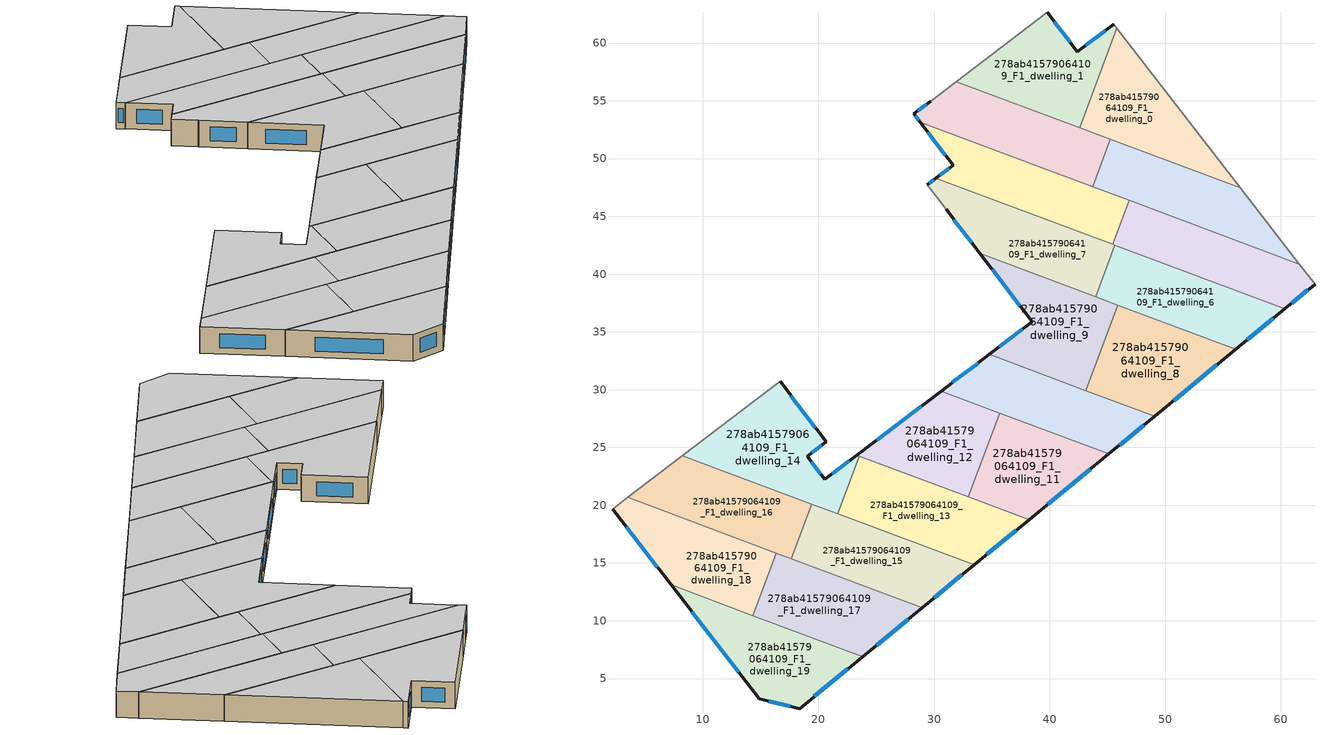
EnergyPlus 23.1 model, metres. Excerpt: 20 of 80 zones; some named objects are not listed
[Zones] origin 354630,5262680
278ab41579064109_F1_dwelling_0
 floor to 278ab41579064109_F0_dwelling_0 (EU_floor_Construction): 45.82,61.27 56.52,47.46 42.6,52.67 z3
 wall to 278ab41579064109_F1_dwelling_1 (EU_wall_Construction): 45.82,61.27 42.6,52.67 z3:6
 wall adiabatic (EU_wall_Construction): 56.52,47.46 45.82,61.27 z3:6
 wall to 278ab41579064109_F1_dwelling_2 (EU_wall_Construction): 45.26,51.67 56.52,47.46 z3:6
 wall to 278ab41579064109_F1_dwelling_3 (EU_wall_Construction): 42.6,52.67 45.26,51.67 z3:6
 ceiling to 278ab41579064109_F2_dwelling_0 (EU_floor_Construction): 56.52,47.46 45.82,61.27 42.6,52.67 z6
278ab41579064109_F1_dwelling_1
 floor to 278ab41579064109_F0_dwelling_1 (EU_floor_Construction): 45.54,61.64 45.82,61.27 42.6,52.67 31.93,56.67 39.79,62.65 42.4,59.25 z3
 wall outside (EU_wall_Construction): 45.54,61.64 42.4,59.25 39.79,62.65 z3:6
 wall adiabatic (EU_wall_Construction): 39.79,62.65 31.93,56.67 / 45.82,61.27 45.54,61.64 z3:6
 wall to 278ab41579064109_F1_dwelling_3 (EU_wall_Construction): 31.93,56.67 42.6,52.67 z3:6
 window (EU_Window_Construction): 41.79,60.05 40.4,61.85 / 44.8,61.08 43.14,59.81 z3.7:5.3
 ceiling to 278ab41579064109_F2_dwelling_1 (EU_floor_Construction): 42.6,52.67 45.82,61.27 45.54,61.64 42.4,59.25 39.79,62.65 31.93,56.67 z6
278ab41579064109_F1_dwelling_10
 floor to 278ab41579064109_F0_dwelling_10 (EU_floor_Construction): 49.09,27.7 45.14,24.44 30.62,29.88 34.79,33.05 z3
 wall outside (EU_wall_Construction): 34.79,33.05 30.62,29.88 / 45.14,24.44 49.09,27.7 z3:6
 wall to 278ab41579064109_F1_dwelling_11 (EU_wall_Construction): 35.68,27.98 45.14,24.44 z3:6
 wall to 278ab41579064109_F1_dwelling_9 (EU_wall_Construction): 43.14,29.92 34.79,33.05 z3:6
 wall to 278ab41579064109_F1_dwelling_12 (EU_wall_Construction): 30.62,29.88 35.68,27.98 z3:6
 wall to 278ab41579064109_F1_dwelling_8 (EU_wall_Construction): 49.09,27.7 43.14,29.92 z3:6
 window (EU_Window_Construction): 33.81,32.3 31.6,30.62 / 46.06,25.21 48.16,26.93 z3.7:5.3
 ceiling to 278ab41579064109_F2_dwelling_10 (EU_floor_Construction): 49.09,27.7 34.79,33.05 30.62,29.88 45.14,24.44 z6
278ab41579064109_F1_dwelling_11
 floor to 278ab41579064109_F0_dwelling_11 (EU_floor_Construction): 45.14,24.44 38.23,18.75 32.97,20.72 35.68,27.98 z3
 wall outside (EU_wall_Construction): 38.23,18.75 45.14,24.44 z3:6
 wall to 278ab41579064109_F1_dwelling_12 (EU_wall_Construction): 35.68,27.98 32.97,20.72 z3:6
 wall to 278ab41579064109_F1_dwelling_13 (EU_wall_Construction): 32.97,20.72 38.23,18.75 z3:6
 window (EU_Window_Construction): 39.85,20.09 43.51,23.11 z3.7:5.3
 ceiling to 278ab41579064109_F2_dwelling_11 (EU_floor_Construction): 45.14,24.44 35.68,27.98 32.97,20.72 38.23,18.75 z6
278ab41579064109_F1_dwelling_12
 floor to 278ab41579064109_F0_dwelling_12 (EU_floor_Construction): 35.68,27.98 32.97,20.72 23.33,24.33 30.62,29.88 z3
 wall outside (EU_wall_Construction): 30.62,29.88 23.33,24.33 z3:6
 wall to 278ab41579064109_F1_dwelling_14 (EU_wall_Construction): 23.33,24.33 23.54,24.25 z3:6
 wall to 278ab41579064109_F1_dwelling_13 (EU_wall_Construction): 23.54,24.25 32.97,20.72 z3:6
 window (EU_Window_Construction): 28.91,28.57 25.04,25.63 z3.7:5.3
 ceiling to 278ab41579064109_F2_dwelling_12 (EU_floor_Construction): 32.97,20.72 35.68,27.98 30.62,29.88 23.33,24.33 z6
278ab41579064109_F1_dwelling_13
 floor to 278ab41579064109_F0_dwelling_13 (EU_floor_Construction): 38.23,18.75 33.46,14.83 21.66,19.25 23.54,24.25 z3
 wall outside (EU_wall_Construction): 33.46,14.83 38.23,18.75 z3:6
 wall to 278ab41579064109_F1_dwelling_14 (EU_wall_Construction): 23.54,24.25 21.66,19.25 z3:6
 wall to 278ab41579064109_F1_dwelling_15 (EU_wall_Construction): 21.66,19.25 33.46,14.83 z3:6
 window (EU_Window_Construction): 34.58,15.75 37.11,17.83 z3.7:5.3
 ceiling to 278ab41579064109_F2_dwelling_13 (EU_floor_Construction): 38.23,18.75 23.54,24.25 21.66,19.25 33.46,14.83 z6
278ab41579064109_F1_dwelling_14
 floor to 278ab41579064109_F0_dwelling_14 (EU_floor_Construction): 20.66,25.49 19.01,24.24 20.56,22.23 23.33,24.33 23.54,24.25 21.66,19.25 8.23,24.28 16.68,30.71 z3
 wall outside (EU_wall_Construction): 23.33,24.33 20.56,22.23 19.01,24.24 20.66,25.49 16.68,30.71 z3:6
 wall adiabatic (EU_wall_Construction): 16.68,30.71 8.23,24.28 z3:6
 wall to 278ab41579064109_F1_dwelling_16 (EU_wall_Construction): 8.23,24.28 19.42,20.09 z3:6
 wall to 278ab41579064109_F1_dwelling_15 (EU_wall_Construction): 19.42,20.09 21.66,19.25 z3:6
 window (EU_Window_Construction): 22.68,23.84 21.21,22.72 / 19.73,26.72 17.61,29.48 / 19.4,24.54 20.27,25.2 / 20.19,22.7 19.37,23.77 z3.7:5.3
 ceiling to 278ab41579064109_F2_dwelling_14 (EU_floor_Construction): 21.66,19.25 23.54,24.25 23.33,24.33 20.56,22.23 19.01,24.24 20.66,25.49 16.68,30.71 8.23,24.28 z6
278ab41579064109_F1_dwelling_15
 floor to 278ab41579064109_F0_dwelling_15 (EU_floor_Construction): 33.46,14.83 28.97,11.13 17.65,15.37 19.42,20.09 z3
 wall outside (EU_wall_Construction): 28.97,11.13 33.46,14.83 z3:6
 wall to 278ab41579064109_F1_dwelling_16 (EU_wall_Construction): 19.42,20.09 17.65,15.37 z3:6
 wall to 278ab41579064109_F1_dwelling_17 (EU_wall_Construction): 17.65,15.37 28.97,11.13 z3:6
 window (EU_Window_Construction): 30.03,12 32.41,13.96 z3.7:5.3
 ceiling to 278ab41579064109_F2_dwelling_15 (EU_floor_Construction): 33.46,14.83 19.42,20.09 17.65,15.37 28.97,11.13 z6
278ab41579064109_F1_dwelling_16
 floor to 278ab41579064109_F0_dwelling_16 (EU_floor_Construction): 19.42,20.09 17.65,15.37 3.49,20.67 8.23,24.28 z3
 wall adiabatic (EU_wall_Construction): 8.23,24.28 3.49,20.67 z3:6
 wall to 278ab41579064109_F1_dwelling_18 (EU_wall_Construction): 3.49,20.67 16.34,15.86 z3:6
 wall to 278ab41579064109_F1_dwelling_17 (EU_wall_Construction): 16.34,15.86 17.65,15.37 z3:6
 ceiling to 278ab41579064109_F2_dwelling_16 (EU_floor_Construction): 17.65,15.37 19.42,20.09 8.23,24.28 3.49,20.67 z6
278ab41579064109_F1_dwelling_17
 floor to 278ab41579064109_F0_dwelling_17 (EU_floor_Construction): 28.97,11.13 23.83,6.89 14.32,10.45 16.34,15.86 z3
 wall outside (EU_wall_Construction): 23.83,6.89 28.97,11.13 z3:6
 wall to 278ab41579064109_F1_dwelling_18 (EU_wall_Construction): 16.34,15.86 14.32,10.45 z3:6
 wall to 278ab41579064109_F1_dwelling_19 (EU_wall_Construction): 14.32,10.45 23.83,6.89 z3:6
 window (EU_Window_Construction): 25.03,7.89 27.76,10.13 z3.7:5.3
 ceiling to 278ab41579064109_F2_dwelling_17 (EU_floor_Construction): 28.97,11.13 16.34,15.86 14.32,10.45 23.83,6.89 z6
278ab41579064109_F1_dwelling_18
 floor to 278ab41579064109_F0_dwelling_18 (EU_floor_Construction): 16.34,15.86 14.32,10.45 7.25,13.1 2.17,19.67 3.49,20.67 z3
 wall outside (EU_wall_Construction): 2.17,19.67 7.25,13.1 z3:6
 wall adiabatic (EU_wall_Construction): 3.49,20.67 2.17,19.67 z3:6
 wall to 278ab41579064109_F1_dwelling_19 (EU_wall_Construction): 7.25,13.1 14.32,10.45 z3:6
 window (EU_Window_Construction): 3.37,18.13 6.06,14.64 z3.7:5.3
 ceiling to 278ab41579064109_F2_dwelling_18 (EU_floor_Construction): 14.32,10.45 16.34,15.86 3.49,20.67 2.17,19.67 7.25,13.1 z6
278ab41579064109_F1_dwelling_19
 floor to 278ab41579064109_F0_dwelling_19 (EU_floor_Construction): 23.83,6.89 18.37,2.4 14.88,3.23 7.25,13.1 z3
 wall outside (EU_wall_Construction): 7.25,13.1 14.88,3.23 18.37,2.4 23.83,6.89 z3:6
 window (EU_Window_Construction): 19.65,3.45 22.54,5.84 / 15.7,3.03 17.55,2.59 / 9.04,10.78 13.09,5.55 z3.7:5.3
 ceiling to 278ab41579064109_F2_dwelling_19 (EU_floor_Construction): 23.83,6.89 7.25,13.1 14.88,3.23 18.37,2.4 z6
278ab41579064109_F1_dwelling_2
 floor to 278ab41579064109_F0_dwelling_2 (EU_floor_Construction): 56.52,47.46 61.63,40.87 43.73,47.57 45.26,51.67 z3
 wall to 278ab41579064109_F1_dwelling_3 (EU_wall_Construction): 45.26,51.67 43.73,47.57 z3:6
 wall adiabatic (EU_wall_Construction): 61.63,40.87 56.52,47.46 z3:6
 wall to 278ab41579064109_F1_dwelling_4 (EU_wall_Construction): 46.88,46.39 61.63,40.87 z3:6
 wall to 278ab41579064109_F1_dwelling_5 (EU_wall_Construction): 43.73,47.57 46.88,46.39 z3:6
 ceiling to 278ab41579064109_F2_dwelling_2 (EU_floor_Construction): 61.63,40.87 56.52,47.46 45.26,51.67 43.73,47.57 z6
278ab41579064109_F1_dwelling_3
 floor to 278ab41579064109_F0_dwelling_3 (EU_floor_Construction): 45.26,51.67 43.73,47.57 28.79,53.16 28.25,53.87 29.71,54.98 31.93,56.67 z3
 wall outside (EU_wall_Construction): 29.71,54.98 28.25,53.87 28.79,53.16 z3:6
 wall adiabatic (EU_wall_Construction): 31.93,56.67 29.71,54.98 z3:6
 wall to 278ab41579064109_F1_dwelling_5 (EU_wall_Construction): 28.79,53.16 43.73,47.57 z3:6
 window (EU_Window_Construction): 29.36,54.72 28.59,54.13 / 28.37,53.71 28.66,53.33 z3.7:5.3
 ceiling to 278ab41579064109_F2_dwelling_3 (EU_floor_Construction): 43.73,47.57 45.26,51.67 31.93,56.67 29.71,54.98 28.25,53.87 28.79,53.16 z6
278ab41579064109_F1_dwelling_4
 floor to 278ab41579064109_F0_dwelling_4 (EU_floor_Construction): 61.63,40.87 62.97,39.13 60.37,36.99 45.45,42.57 46.88,46.39 z3
 wall outside (EU_wall_Construction): 60.37,36.99 62.97,39.13 z3:6
 wall to 278ab41579064109_F1_dwelling_5 (EU_wall_Construction): 46.88,46.39 45.45,42.57 z3:6
 wall adiabatic (EU_wall_Construction): 62.97,39.13 61.63,40.87 z3:6
 wall to 278ab41579064109_F1_dwelling_6 (EU_wall_Construction): 45.65,42.5 60.37,36.99 z3:6
 wall to 278ab41579064109_F1_dwelling_7 (EU_wall_Construction): 45.45,42.57 45.65,42.5 z3:6
 window (EU_Window_Construction): 60.98,37.49 62.36,38.63 z3.7:5.3
 ceiling to 278ab41579064109_F2_dwelling_4 (EU_floor_Construction): 62.97,39.13 61.63,40.87 46.88,46.39 45.45,42.57 60.37,36.99 z6
278ab41579064109_F1_dwelling_5
 floor to 278ab41579064109_F0_dwelling_5 (EU_floor_Construction): 46.88,46.39 45.45,42.57 30.17,48.3 31.65,49.43 28.79,53.16 z3
 wall outside (EU_wall_Construction): 28.79,53.16 31.65,49.43 30.17,48.3 z3:6
 wall to 278ab41579064109_F1_dwelling_7 (EU_wall_Construction): 30.17,48.3 45.45,42.57 z3:6
 window (EU_Window_Construction): 29.46,52.29 30.98,50.31 / 31.3,49.16 30.51,48.56 z3.7:5.3
 ceiling to 278ab41579064109_F2_dwelling_5 (EU_floor_Construction): 45.45,42.57 46.88,46.39 28.79,53.16 31.65,49.43 30.17,48.3 z6
278ab41579064109_F1_dwelling_6
 floor to 278ab41579064109_F0_dwelling_6 (EU_floor_Construction): 60.37,36.99 56.13,33.5 43.98,38.05 45.65,42.5 z3
 wall outside (EU_wall_Construction): 56.13,33.5 60.37,36.99 z3:6
 wall to 278ab41579064109_F1_dwelling_7 (EU_wall_Construction): 45.65,42.5 43.98,38.05 z3:6
 wall to 278ab41579064109_F1_dwelling_8 (EU_wall_Construction): 45.91,37.33 56.13,33.5 z3:6
 wall to 278ab41579064109_F1_dwelling_9 (EU_wall_Construction): 43.98,38.05 45.91,37.33 z3:6
 window (EU_Window_Construction): 57.13,34.32 59.37,36.17 z3.7:5.3
 ceiling to 278ab41579064109_F2_dwelling_6 (EU_floor_Construction): 60.37,36.99 45.65,42.5 43.98,38.05 56.13,33.5 z6
278ab41579064109_F1_dwelling_7
 floor to 278ab41579064109_F0_dwelling_7 (EU_floor_Construction): 45.65,42.5 43.98,38.05 33.96,41.8 31.04,45.62 31.01,45.65 29.42,47.73 30.17,48.3 z3
 wall outside (EU_wall_Construction): 31.04,45.62 33.96,41.8 / 30.17,48.3 29.42,47.73 z3:6
 wall adiabatic (EU_wall_Construction): 29.42,47.73 31.01,45.65 31.04,45.62 z3:6
 wall to 278ab41579064109_F1_dwelling_9 (EU_wall_Construction): 33.96,41.8 43.98,38.05 z3:6
 window (EU_Window_Construction): 31.73,44.72 33.28,42.7 / 29.99,48.16 29.59,47.86 z3.7:5.3
 ceiling to 278ab41579064109_F2_dwelling_7 (EU_floor_Construction): 43.98,38.05 45.65,42.5 30.17,48.3 29.42,47.73 31.01,45.65 31.04,45.62 33.96,41.8 z6
278ab41579064109_F1_dwelling_8
 floor to 278ab41579064109_F0_dwelling_8 (EU_floor_Construction): 56.13,33.5 49.09,27.7 43.14,29.92 45.91,37.33 z3
 wall outside (EU_wall_Construction): 49.09,27.7 56.13,33.5 z3:6
 wall to 278ab41579064109_F1_dwelling_9 (EU_wall_Construction): 45.91,37.33 43.14,29.92 z3:6
 window (EU_Window_Construction): 50.74,29.06 54.48,32.14 z3.7:5.3
 ceiling to 278ab41579064109_F2_dwelling_8 (EU_floor_Construction): 56.13,33.5 45.91,37.33 43.14,29.92 49.09,27.7 z6
278ab41579064109_F1_dwelling_9
 floor to 278ab41579064109_F0_dwelling_9 (EU_floor_Construction): 45.91,37.33 43.14,29.92 34.79,33.05 38.5,35.87 33.96,41.8 z3
 wall outside (EU_wall_Construction): 33.96,41.8 38.5,35.87 34.79,33.05 z3:6
 window (EU_Window_Construction): 35.03,40.41 37.43,37.26 / 37.63,35.21 35.66,33.71 z3.7:5.3
 ceiling to 278ab41579064109_F2_dwelling_9 (EU_floor_Construction): 43.14,29.92 45.91,37.33 33.96,41.8 38.5,35.87 34.79,33.05 z6
[Building]
EU S2 Campaign: North Axis=0; Terrain=City; Solar Distribution=FullExterior
[Site:Location]
Budapest.Ferenc.Liszt.Intl.AP: Latitude=47.437; Longitude=19.256; Time Zone=1; Elevation=185
[SizingPeriod:WeatherFileDays]
AnnualSizingPeriod: Begin Month=1; Begin Day of Month=1; End Month=12; End Day of Month=31; Day of Week for Start Day=Monday; Use Weather File Daylight Saving Period=No; Use Weather File Rain and Snow Indicators=No
[MATERIAL]
EU_InternalMass_Material: Roughness=MediumRough; Thickness=0.1; Conductivity=1; Density=1800; Specific Heat=900; Thermal Absorptance=0.9; Solar Absorptance=0.7; Visible Absorptance=0.7
[MATERIAL:NOMASS] Roughness=MediumRough; Thermal Absorptance=0.9; Solar Absorptance=0.7; Visible Absorptance=0.7
Name | Thermal Resistance
EU_wall_NoMass | 0.832559
EU_floor_NoMass | 0.872794
[WINDOWMATERIAL:SIMPLEGLAZINGSYSTEM]
EU_Window_SimpleGlazing: UFactor=2.79869; Solar Heat Gain Coefficient=0.75; Visible Transmittance=0.75
[CONSTRUCTION]
EU_wall_Construction: EU_wall_NoMass
EU_floor_Construction: EU_floor_NoMass
EU_Window_Construction: EU_Window_SimpleGlazing
EU_InternalMass_Construction: EU_InternalMass_Material
[ZONE] Type=1; Multiplier=1; Ceiling Height=autocalculate; Floor Area=autocalculate; Part of Total Floor Area=Yes
Name | Volume
278ab41579064109_F1_dwelling_0; 278ab41579064109_F1_dwelling_7 | 204.691
278ab41579064109_F1_dwelling_1 | 204.659
278ab41579064109_F1_dwelling_10; 278ab41579064109_F1_dwelling_8; 278ab41579064109_F1_dwelling_9 | 204.702
278ab41579064109_F1_dwelling_11 | 182.59
278ab41579064109_F1_dwelling_12 | 182.588
278ab41579064109_F1_dwelling_13 | 226.742
278ab41579064109_F1_dwelling_14 | 226.754
278ab41579064109_F1_dwelling_15; 278ab41579064109_F1_dwelling_6 | 204.682
278ab41579064109_F1_dwelling_16 | 204.661
278ab41579064109_F1_dwelling_17 | 204.664
278ab41579064109_F1_dwelling_18 | 204.668
278ab41579064109_F1_dwelling_19 | 204.692
278ab41579064109_F1_dwelling_2 | 204.673
278ab41579064109_F1_dwelling_3 | 204.684
278ab41579064109_F1_dwelling_4 | 204.686
278ab41579064109_F1_dwelling_5 | 204.677
[INTERNALMASS] Construction=EU_InternalMass_Construction
Name | Zone or ZoneList | Surface Area
278ab41579064109_F1_dwelling_0_EU_InternalMass | 278ab41579064109_F1_dwelling_0 | 68.228
278ab41579064109_F1_dwelling_1_EU_InternalMass | 278ab41579064109_F1_dwelling_1 | 68.2175
278ab41579064109_F1_dwelling_2_EU_InternalMass | 278ab41579064109_F1_dwelling_2 | 68.2257
278ab41579064109_F1_dwelling_3_EU_InternalMass | 278ab41579064109_F1_dwelling_3 | 68.228
278ab41579064109_F1_dwelling_4_EU_InternalMass | 278ab41579064109_F1_dwelling_4 | 68.2291
278ab41579064109_F1_dwelling_5_EU_InternalMass | 278ab41579064109_F1_dwelling_5 | 68.2264
278ab41579064109_F1_dwelling_6_EU_InternalMass | 278ab41579064109_F1_dwelling_6 | 68.2265
278ab41579064109_F1_dwelling_7_EU_InternalMass | 278ab41579064109_F1_dwelling_7 | 68.2302
278ab41579064109_F1_dwelling_8_EU_InternalMass | 278ab41579064109_F1_dwelling_8 | 68.2335
278ab41579064109_F1_dwelling_9_EU_InternalMass | 278ab41579064109_F1_dwelling_9 | 68.2329
278ab41579064109_F1_dwelling_10_EU_InternalMass | 278ab41579064109_F1_dwelling_10 | 68.2343
278ab41579064109_F1_dwelling_11_EU_InternalMass | 278ab41579064109_F1_dwelling_11 | 60.863
278ab41579064109_F1_dwelling_12_EU_InternalMass | 278ab41579064109_F1_dwelling_12 | 60.862
278ab41579064109_F1_dwelling_13_EU_InternalMass | 278ab41579064109_F1_dwelling_13 | 75.5826
278ab41579064109_F1_dwelling_14_EU_InternalMass | 278ab41579064109_F1_dwelling_14 | 75.5865
278ab41579064109_F1_dwelling_15_EU_InternalMass | 278ab41579064109_F1_dwelling_15 | 68.2271
278ab41579064109_F1_dwelling_16_EU_InternalMass | 278ab41579064109_F1_dwelling_16 | 68.2216
278ab41579064109_F1_dwelling_17_EU_InternalMass | 278ab41579064109_F1_dwelling_17 | 68.223
278ab41579064109_F1_dwelling_18_EU_InternalMass | 278ab41579064109_F1_dwelling_18 | 68.2242
278ab41579064109_F1_dwelling_19_EU_InternalMass | 278ab41579064109_F1_dwelling_19 | 68.2308
[OTHEREQUIPMENT] Fuel Type=Electricity; Design Level Calculation Method=Watts/Area; Power per Zone Floor Area=1; Fraction Latent=0; Fraction Radiant=0; Fraction Lost=0; Carbon Dioxide Generation Rate=0; EndUse Subcategory=EU_Step8_InternalGains
Name | Zone or ZoneList or Space or SpaceList | Schedule
EU_Step8_InternalGain_278ab41579064109_F1_dwelling_0_f000 | 278ab41579064109_F1_dwelling_0 | EU_Step8_GainSchedule_278ab41579064109_F1_dwelling_0_f000
EU_Step8_InternalGain_278ab41579064109_F1_dwelling_1_f000 | 278ab41579064109_F1_dwelling_1 | EU_Step8_GainSchedule_278ab41579064109_F1_dwelling_1_f000
EU_Step8_InternalGain_278ab41579064109_F1_dwelling_2_f000 | 278ab41579064109_F1_dwelling_2 | EU_Step8_GainSchedule_278ab41579064109_F1_dwelling_2_f000
EU_Step8_InternalGain_278ab41579064109_F1_dwelling_3_f000 | 278ab41579064109_F1_dwelling_3 | EU_Step8_GainSchedule_278ab41579064109_F1_dwelling_3_f000
EU_Step8_InternalGain_278ab41579064109_F1_dwelling_4_f000 | 278ab41579064109_F1_dwelling_4 | EU_Step8_GainSchedule_278ab41579064109_F1_dwelling_4_f000
EU_Step8_InternalGain_278ab41579064109_F1_dwelling_5_f000 | 278ab41579064109_F1_dwelling_5 | EU_Step8_GainSchedule_278ab41579064109_F1_dwelling_5_f000
EU_Step8_InternalGain_278ab41579064109_F1_dwelling_6_f000 | 278ab41579064109_F1_dwelling_6 | EU_Step8_GainSchedule_278ab41579064109_F1_dwelling_6_f000
EU_Step8_InternalGain_278ab41579064109_F1_dwelling_7_f000 | 278ab41579064109_F1_dwelling_7 | EU_Step8_GainSchedule_278ab41579064109_F1_dwelling_7_f000
EU_Step8_InternalGain_278ab41579064109_F1_dwelling_8_f000 | 278ab41579064109_F1_dwelling_8 | EU_Step8_GainSchedule_278ab41579064109_F1_dwelling_8_f000
EU_Step8_InternalGain_278ab41579064109_F1_dwelling_9_f000 | 278ab41579064109_F1_dwelling_9 | EU_Step8_GainSchedule_278ab41579064109_F1_dwelling_9_f000
EU_Step8_InternalGain_278ab41579064109_F1_dwelling_10_f000 | 278ab41579064109_F1_dwelling_10 | EU_Step8_GainSchedule_278ab41579064109_F1_dwelling_10_f000
EU_Step8_InternalGain_278ab41579064109_F1_dwelling_11_f000 | 278ab41579064109_F1_dwelling_11 | EU_Step8_GainSchedule_278ab41579064109_F1_dwelling_11_f000
EU_Step8_InternalGain_278ab41579064109_F1_dwelling_12_f000 | 278ab41579064109_F1_dwelling_12 | EU_Step8_GainSchedule_278ab41579064109_F1_dwelling_12_f000
EU_Step8_InternalGain_278ab41579064109_F1_dwelling_13_f000 | 278ab41579064109_F1_dwelling_13 | EU_Step8_GainSchedule_278ab41579064109_F1_dwelling_13_f000
EU_Step8_InternalGain_278ab41579064109_F1_dwelling_14_f000 | 278ab41579064109_F1_dwelling_14 | EU_Step8_GainSchedule_278ab41579064109_F1_dwelling_14_f000
EU_Step8_InternalGain_278ab41579064109_F1_dwelling_15_f000 | 278ab41579064109_F1_dwelling_15 | EU_Step8_GainSchedule_278ab41579064109_F1_dwelling_15_f000
EU_Step8_InternalGain_278ab41579064109_F1_dwelling_16_f000 | 278ab41579064109_F1_dwelling_16 | EU_Step8_GainSchedule_278ab41579064109_F1_dwelling_16_f000
EU_Step8_InternalGain_278ab41579064109_F1_dwelling_17_f000 | 278ab41579064109_F1_dwelling_17 | EU_Step8_GainSchedule_278ab41579064109_F1_dwelling_17_f000
EU_Step8_InternalGain_278ab41579064109_F1_dwelling_18_f000 | 278ab41579064109_F1_dwelling_18 | EU_Step8_GainSchedule_278ab41579064109_F1_dwelling_18_f000
EU_Step8_InternalGain_278ab41579064109_F1_dwelling_19_f000 | 278ab41579064109_F1_dwelling_19 | EU_Step8_GainSchedule_278ab41579064109_F1_dwelling_19_f000
[ZONEVENTILATION:DESIGNFLOWRATE] Schedule=EU_AlwaysOn; Design Flow Rate Calculation Method=AirChanges/Hour; Air Changes per Hour=0.475469; Ventilation Type=Natural; Fan Pressure Rise=0; Fan Total Efficiency=1; Constant Term Coefficient=1; Temperature Term Coefficient=0; Velocity Term Coefficient=0; Velocity Squared Term Coefficient=0; Minimum Indoor Temperature=-100; Maximum Indoor Temperature=100; Delta Temperature=-100; Minimum Outdoor Temperature=-100; Maximum Outdoor Temperature=100; Maximum Wind Speed=40
Name | Zone or ZoneList or Space or SpaceList
EU_ConstantAir_278ab41579064109_F1_dwelling_0 | 278ab41579064109_F1_dwelling_0
EU_ConstantAir_278ab41579064109_F1_dwelling_1 | 278ab41579064109_F1_dwelling_1
EU_ConstantAir_278ab41579064109_F1_dwelling_2 | 278ab41579064109_F1_dwelling_2
EU_ConstantAir_278ab41579064109_F1_dwelling_3 | 278ab41579064109_F1_dwelling_3
EU_ConstantAir_278ab41579064109_F1_dwelling_4 | 278ab41579064109_F1_dwelling_4
EU_ConstantAir_278ab41579064109_F1_dwelling_5 | 278ab41579064109_F1_dwelling_5
EU_ConstantAir_278ab41579064109_F1_dwelling_6 | 278ab41579064109_F1_dwelling_6
EU_ConstantAir_278ab41579064109_F1_dwelling_7 | 278ab41579064109_F1_dwelling_7
EU_ConstantAir_278ab41579064109_F1_dwelling_8 | 278ab41579064109_F1_dwelling_8
EU_ConstantAir_278ab41579064109_F1_dwelling_9 | 278ab41579064109_F1_dwelling_9
EU_ConstantAir_278ab41579064109_F1_dwelling_10 | 278ab41579064109_F1_dwelling_10
EU_ConstantAir_278ab41579064109_F1_dwelling_11 | 278ab41579064109_F1_dwelling_11
EU_ConstantAir_278ab41579064109_F1_dwelling_12 | 278ab41579064109_F1_dwelling_12
EU_ConstantAir_278ab41579064109_F1_dwelling_13 | 278ab41579064109_F1_dwelling_13
EU_ConstantAir_278ab41579064109_F1_dwelling_14 | 278ab41579064109_F1_dwelling_14
EU_ConstantAir_278ab41579064109_F1_dwelling_15 | 278ab41579064109_F1_dwelling_15
EU_ConstantAir_278ab41579064109_F1_dwelling_16 | 278ab41579064109_F1_dwelling_16
EU_ConstantAir_278ab41579064109_F1_dwelling_17 | 278ab41579064109_F1_dwelling_17
EU_ConstantAir_278ab41579064109_F1_dwelling_18 | 278ab41579064109_F1_dwelling_18
EU_ConstantAir_278ab41579064109_F1_dwelling_19 | 278ab41579064109_F1_dwelling_19
[HVACTEMPLATE:ZONE:IDEALLOADSAIRSYSTEM] System Availability Schedule=EU_AlwaysOn; Maximum Heating Supply Air Temperature=50; Minimum Cooling Supply Air Temperature=13; Maximum Heating Supply Air Humidity Ratio=0.0156; Minimum Cooling Supply Air Humidity Ratio=0.0077; Heating Limit=NoLimit; Cooling Limit=NoLimit; Heating Availability Schedule=EU_AlwaysOn; Cooling Availability Schedule=EU_CoolingOff; Dehumidification Control Type=ConstantSensibleHeatRatio; Cooling Sensible Heat Ratio=0.7; Dehumidification Setpoint=60; Humidification Control Type=None; Humidification Setpoint=30; Outdoor Air Method=None; Outdoor Air Flow Rate per Person=0.00944; Outdoor Air Flow Rate per Zone Floor Area=0; Outdoor Air Flow Rate per Zone=0; Demand Controlled Ventilation Type=None; Outdoor Air Economizer Type=NoEconomizer; Heat Recovery Type=None; Sensible Heat Recovery Effectiveness=0.7; Latent Heat Recovery Effectiveness=0.65
Name | Template Thermostat
278ab41579064109_F1_dwelling_0 | EU_HeatOnly_278ab41579064109_F1_dwelling_0
278ab41579064109_F1_dwelling_1 | EU_HeatOnly_278ab41579064109_F1_dwelling_1
278ab41579064109_F1_dwelling_2 | EU_HeatOnly_278ab41579064109_F1_dwelling_2
278ab41579064109_F1_dwelling_3 | EU_HeatOnly_278ab41579064109_F1_dwelling_3
278ab41579064109_F1_dwelling_4 | EU_HeatOnly_278ab41579064109_F1_dwelling_4
278ab41579064109_F1_dwelling_5 | EU_HeatOnly_278ab41579064109_F1_dwelling_5
278ab41579064109_F1_dwelling_6 | EU_HeatOnly_278ab41579064109_F1_dwelling_6
278ab41579064109_F1_dwelling_7 | EU_HeatOnly_278ab41579064109_F1_dwelling_7
278ab41579064109_F1_dwelling_8 | EU_HeatOnly_278ab41579064109_F1_dwelling_8
278ab41579064109_F1_dwelling_9 | EU_HeatOnly_278ab41579064109_F1_dwelling_9
278ab41579064109_F1_dwelling_10 | EU_HeatOnly_278ab41579064109_F1_dwelling_10
278ab41579064109_F1_dwelling_11 | EU_HeatOnly_278ab41579064109_F1_dwelling_11
278ab41579064109_F1_dwelling_12 | EU_HeatOnly_278ab41579064109_F1_dwelling_12
278ab41579064109_F1_dwelling_13 | EU_HeatOnly_278ab41579064109_F1_dwelling_13
278ab41579064109_F1_dwelling_14 | EU_HeatOnly_278ab41579064109_F1_dwelling_14
278ab41579064109_F1_dwelling_15 | EU_HeatOnly_278ab41579064109_F1_dwelling_15
278ab41579064109_F1_dwelling_16 | EU_HeatOnly_278ab41579064109_F1_dwelling_16
278ab41579064109_F1_dwelling_17 | EU_HeatOnly_278ab41579064109_F1_dwelling_17
278ab41579064109_F1_dwelling_18 | EU_HeatOnly_278ab41579064109_F1_dwelling_18
278ab41579064109_F1_dwelling_19 | EU_HeatOnly_278ab41579064109_F1_dwelling_19
[SIZING:ZONE] Zone Cooling Design Supply Air Temperature Input Method=SupplyAirTemperature; Zone Cooling Design Supply Air Temperature=13; Zone Heating Design Supply Air Temperature Input Method=SupplyAirTemperature; Zone Heating Design Supply Air Temperature=50; Zone Cooling Design Supply Air Humidity Ratio=0.008; Zone Heating Design Supply Air Humidity Ratio=0.008; Cooling Design Air Flow Method=DesignDay; Cooling Design Air Flow Rate=0; Cooling Minimum Air Flow per Zone Floor Area=0.000762; Cooling Minimum Air Flow=0; Cooling Minimum Air Flow Fraction=0.2; Heating Design Air Flow Method=DesignDay; Heating Design Air Flow Rate=0; Heating Maximum Air Flow per Zone Floor Area=0.002032; Heating Maximum Air Flow=0.141576; Heating Maximum Air Flow Fraction=0.3; Account for Dedicated Outdoor Air System=No; Dedicated Outdoor Air System Control Strategy=NeutralSupplyAir; Dedicated Outdoor Air Low Setpoint Temperature for Design=autosize; Dedicated Outdoor Air High Setpoint Temperature for Design=autosize; Zone Load Sizing Method=Sensible Load Only No Latent Load; Zone Latent Cooling Design Supply Air Humidity Ratio Input Method=HumidityRatioDifference; Zone Cooling Design Supply Air Humidity Ratio Difference=0.005; Zone Latent Heating Design Supply Air Humidity Ratio Input Method=HumidityRatioDifference; Zone Humidification Design Supply Air Humidity Ratio Difference=0.005
278ab41579064109_F1_dwelling_0; 278ab41579064109_F1_dwelling_1; 278ab41579064109_F1_dwelling_2; 278ab41579064109_F1_dwelling_3; 278ab41579064109_F1_dwelling_4; 278ab41579064109_F1_dwelling_5; 278ab41579064109_F1_dwelling_6; 278ab41579064109_F1_dwelling_7; 278ab41579064109_F1_dwelling_8; 278ab41579064109_F1_dwelling_9; 278ab41579064109_F1_dwelling_10; 278ab41579064109_F1_dwelling_11; 278ab41579064109_F1_dwelling_12; 278ab41579064109_F1_dwelling_13; 278ab41579064109_F1_dwelling_14; 278ab41579064109_F1_dwelling_15; 278ab41579064109_F1_dwelling_16; 278ab41579064109_F1_dwelling_17; 278ab41579064109_F1_dwelling_18; 278ab41579064109_F1_dwelling_19
[SCHEDULE:CONSTANT]
Name | Hourly Value
EU_AlwaysOn | 1
EU_CoolingOff | 0
[SCHEDULE:FILE] Column Number=1; Rows to Skip at Top=0; Number of Hours of Data=8760; Column Separator=Comma; Interpolate to Timestep=No; Minutes per Item=60; Adjust Schedule for Daylight Savings=Yes
Name | File
EU_Step8_GainSchedule_278ab41579064109_F1_dwelling_0_f000 | ../../schedules/278ab41579064109/278ab41579064109_F1_dwelling_0_f000_gain.csv
EU_Step8_GainSchedule_278ab41579064109_F1_dwelling_1_f000 | ../../schedules/278ab41579064109/278ab41579064109_F1_dwelling_1_f000_gain.csv
EU_Step8_GainSchedule_278ab41579064109_F1_dwelling_2_f000 | ../../schedules/278ab41579064109/278ab41579064109_F1_dwelling_2_f000_gain.csv
EU_Step8_GainSchedule_278ab41579064109_F1_dwelling_3_f000 | ../../schedules/278ab41579064109/278ab41579064109_F1_dwelling_3_f000_gain.csv
EU_Step8_GainSchedule_278ab41579064109_F1_dwelling_4_f000 | ../../schedules/278ab41579064109/278ab41579064109_F1_dwelling_4_f000_gain.csv
EU_Step8_GainSchedule_278ab41579064109_F1_dwelling_5_f000 | ../../schedules/278ab41579064109/278ab41579064109_F1_dwelling_5_f000_gain.csv
EU_Step8_GainSchedule_278ab41579064109_F1_dwelling_6_f000 | ../../schedules/278ab41579064109/278ab41579064109_F1_dwelling_6_f000_gain.csv
EU_Step8_GainSchedule_278ab41579064109_F1_dwelling_7_f000 | ../../schedules/278ab41579064109/278ab41579064109_F1_dwelling_7_f000_gain.csv
EU_Step8_GainSchedule_278ab41579064109_F1_dwelling_8_f000 | ../../schedules/278ab41579064109/278ab41579064109_F1_dwelling_8_f000_gain.csv
EU_Step8_GainSchedule_278ab41579064109_F1_dwelling_9_f000 | ../../schedules/278ab41579064109/278ab41579064109_F1_dwelling_9_f000_gain.csv
EU_Step8_GainSchedule_278ab41579064109_F1_dwelling_10_f000 | ../../schedules/278ab41579064109/278ab41579064109_F1_dwelling_10_f000_gain.csv
EU_Step8_GainSchedule_278ab41579064109_F1_dwelling_11_f000 | ../../schedules/278ab41579064109/278ab41579064109_F1_dwelling_11_f000_gain.csv
EU_Step8_GainSchedule_278ab41579064109_F1_dwelling_12_f000 | ../../schedules/278ab41579064109/278ab41579064109_F1_dwelling_12_f000_gain.csv
EU_Step8_GainSchedule_278ab41579064109_F1_dwelling_13_f000 | ../../schedules/278ab41579064109/278ab41579064109_F1_dwelling_13_f000_gain.csv
EU_Step8_GainSchedule_278ab41579064109_F1_dwelling_14_f000 | ../../schedules/278ab41579064109/278ab41579064109_F1_dwelling_14_f000_gain.csv
EU_Step8_GainSchedule_278ab41579064109_F1_dwelling_15_f000 | ../../schedules/278ab41579064109/278ab41579064109_F1_dwelling_15_f000_gain.csv
EU_Step8_GainSchedule_278ab41579064109_F1_dwelling_16_f000 | ../../schedules/278ab41579064109/278ab41579064109_F1_dwelling_16_f000_gain.csv
EU_Step8_GainSchedule_278ab41579064109_F1_dwelling_17_f000 | ../../schedules/278ab41579064109/278ab41579064109_F1_dwelling_17_f000_gain.csv
EU_Step8_GainSchedule_278ab41579064109_F1_dwelling_18_f000 | ../../schedules/278ab41579064109/278ab41579064109_F1_dwelling_18_f000_gain.csv
EU_Step8_GainSchedule_278ab41579064109_F1_dwelling_19_f000 | ../../schedules/278ab41579064109/278ab41579064109_F1_dwelling_19_f000_gain.csv
